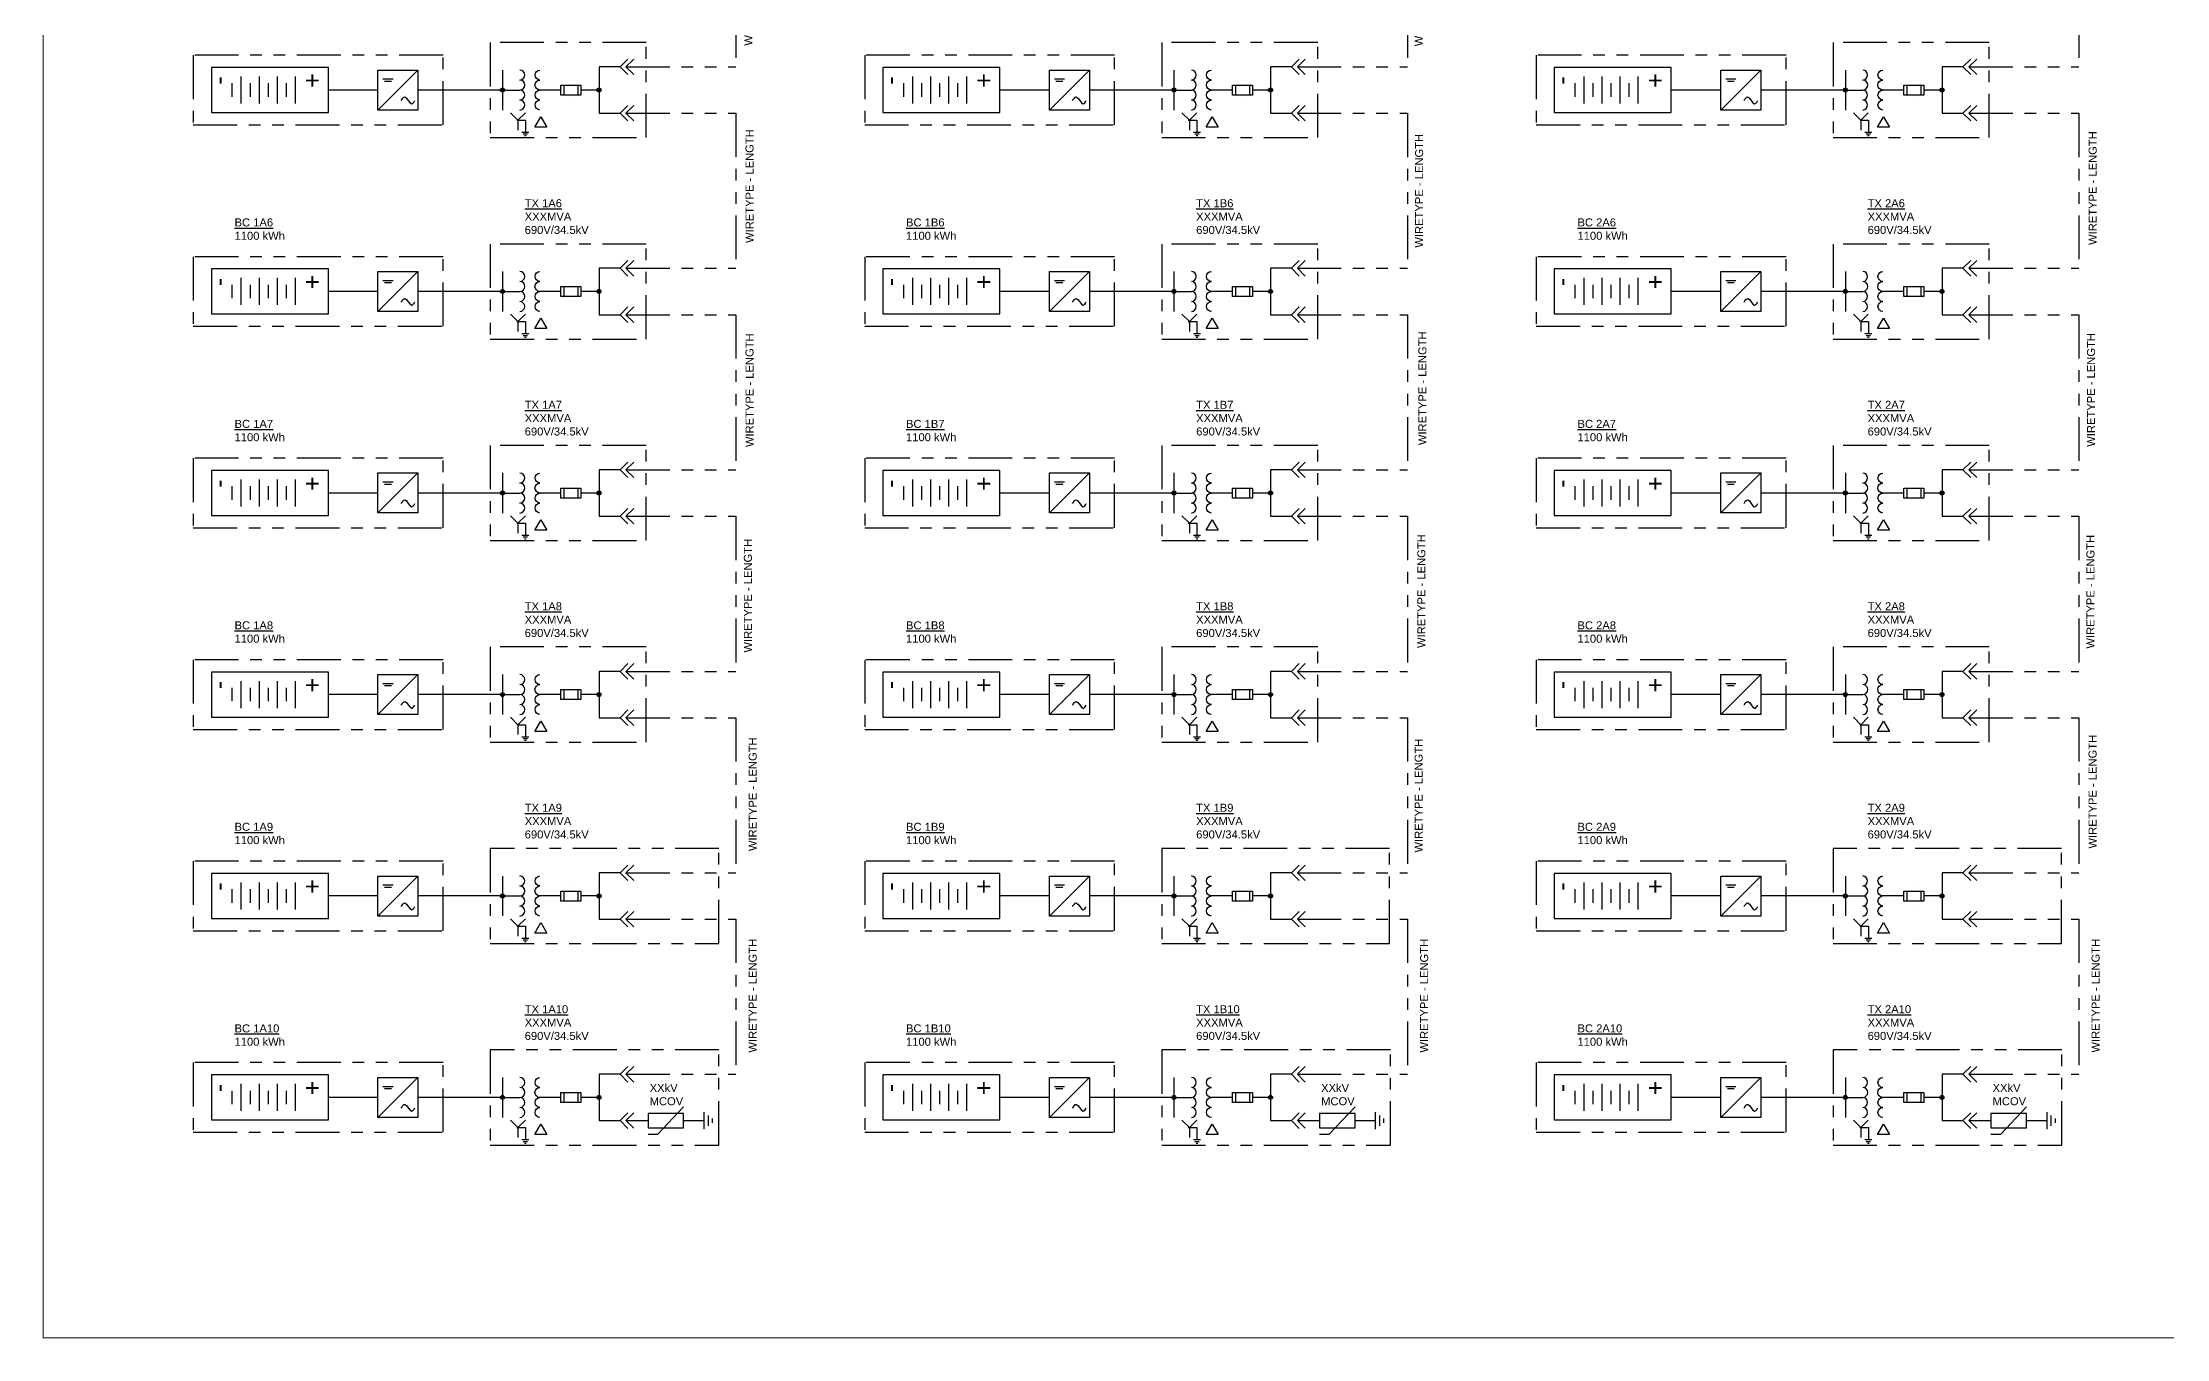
# Paper-space layout 'BESS SLD pg 1' of a CAD drawing. Extents: x -11.2 to 21.8, y -7.3 to 13.3.
# Drawn here: x -11.25 to 6.92, y -7.25 to 3.83 of the extents above; entities that cross this region are included whole.
import ezdxf
from ezdxf.enums import TextEntityAlignment as Align

# ---------------------------------------------------------------- set-up
doc = ezdxf.new("R2010")
doc.units = 0
doc.header["$MEASUREMENT"] = 0
doc.linetypes.add('PHANTOM4', pattern=[0.6875, 0.3125, 0.0625, -0.0625, 0.0625, -0.0625, 0.0625, -0.0625])
for name, color, linetype in [('E-HVMV-EQUP', 91, 'Continuous'), ('E-LV-EQUP', 211, 'Continuous'), ('E-OL-CDCTR', 31, 'Continuous'), ('E-OL-EQUP', 91, 'Continuous'), ('E-SYMB', 1, 'Continuous'), ('G-ANNO-TEXT', 1, 'Continuous'), ('G-ANNO-TTBL', 1, 'Continuous')]:
    doc.layers.add(name, color=color, linetype=linetype)
doc.styles.add('NEI-A', font='arial.ttf')
doc.styles.get("Standard").update_dxf_attribs({"font": 'arial.ttf'})

# ---------------------------------------------------------------- blocks, each defined once
blk = doc.blocks.new('*U33')
at = {"layer": 'E-LV-EQUP', "color": 0}
for points in [[(-0.075, 0), (0.075, 0)], [(-0.075, -0.1), (0.075, -0.1)], [(-0.0375, -0.05), (0.0375, -0.05)], [(-0.075, -0.2), (0.075, -0.2)], [(-0.0375, -0.15), (0.0375, -0.15)], [(-0.075, -0.3), (0.075, -0.3)], [(-0.0375, -0.25), (0.0375, -0.25)], [(-0.0375, -0.35), (0.0375, -0.35)]]:
    blk.add_lwpolyline(points, dxfattribs=at)
blk = doc.blocks.new('*U82')
blk.add_lwpolyline([(-0.281, 0.413), (0.281, 0.413), (0.281, -1.049), (-0.281, -1.049)], close=True)
at = {"xscale": 2.25, "yscale": 2.25, "zscale": 2.25}
blk.add_blockref('*U33', (0, 0), dxfattribs=at)
at = {"style": 'NEI-A'}
for s, p in [('+', (0.118, 0.216)), ('-', (0.118, -0.909))]:
    blk.add_text(s, height=0.225, dxfattribs=at).set_placement(p, align=Align.MIDDLE_CENTER)
at = {"layer": 'G-ANNO-TEXT', "lineweight": 30, "flags": 104}
blk.add_attdef('1-LINE_BESS_INFORMATION', text='', height=0.225, dxfattribs=at).set_placement((0.394, -0.337), align=Align.MIDDLE_LEFT)
blk = doc.blocks.new('CONNECTION')
h = blk.add_hatch(color=0)
edge = h.paths.add_edge_path()
edge.add_arc((0, 0), 0.025, 0, 360)
at = {"color": 0}
blk.add_circle((0, 0), 0.025, dxfattribs=at)
blk = doc.blocks.new('1-LINE - FUSE')
at = {"layer": 'Defpoints', "color": 2}
for p, q in [((-0.113, 0.125), (-0.113, 0.125)), ((0.113, 0.125), (0.113, 0.125))]:
    blk.add_line(p, q, dxfattribs=at)
at = {"layer": 'E-HVMV-EQUP', "color": 0}
for p, q in [((-0.062, 0.212), (0.063, 0.212)), ((-0.062, 0.038), (0.063, 0.038))]:
    blk.add_line(p, q, dxfattribs=at)
blk.add_lwpolyline([(0.063, 0), (-0.062, 0), (-0.062, 0.25), (0.063, 0.25)], close=True, dxfattribs=at)
blk = doc.blocks.new('*U57')
at = {"layer": 'E-HVMV-EQUP', "color": 0}
for points in [[(0.25, 0, -0.96927), (0.125, 0, -0.96927), (0, 0, -0.987011), (-0.125, 0, -0.96927), (-0.25, 0)], [(0.25, -0.25, 0.96927), (0.125, -0.25, 0.96927), (0, -0.25, 0.987011), (-0.125, -0.25, 0.96927), (-0.25, -0.25)]]:
    blk.add_lwpolyline(points, format="xyb", dxfattribs=at)
blk = doc.blocks.new('*U51')
at = {"layer": 'G-ANNO-TEXT'}
blk.add_lwpolyline([(0.075, 0.13), (0.15, 0), (0, 0)], close=True, dxfattribs=at)
blk = doc.blocks.new('SCHEMATIC - CONNECTION DOT')
h = blk.add_hatch(color=0)
edge = h.paths.add_edge_path()
edge.add_arc((0, 0), 0.025, 0, 360)
at = {"color": 0}
blk.add_circle((0, 0), 0.025, dxfattribs=at)
blk = doc.blocks.new('*U47')
at = {"color": 0}
for points in [[(0, 0), (0, -0.204)], [(-0.06, -0.204), (0.06, -0.204)], [(-0.036, -0.234), (0.036, -0.234)], [(-0.015, -0.263), (0.015, -0.263)]]:
    blk.add_lwpolyline(points, dxfattribs=at)
blk = doc.blocks.new('*U56')
at = {"layer": 'G-ANNO-TEXT'}
for q in [(0.093, 0.093), (0.094, 0)]:
    blk.add_line((0, 0), q, dxfattribs=at)
blk.add_lwpolyline([(-0.093, 0.093), (0, 0), (0, -0.124)], dxfattribs=at)
blk.add_circle((0, 0), 0.00678, dxfattribs=at)
at = {"layer": 'G-ANNO-TEXT', "xscale": 0.7346515356066922, "yscale": 0.7346515356066922, "zscale": 0.7346515356066922}
blk.add_blockref('*U47', (0.094, 0), dxfattribs=at)
blk = doc.blocks.new('*U81')
at = {"color": 0}
for p, q in [((-0.25, -0.5), (0.25, 0)), ((-0.188, -0.111), (-0.062, -0.111)), ((-0.168, -0.139), (-0.082, -0.139))]:
    blk.add_line(p, q, dxfattribs=at)
blk.add_lwpolyline([(0.25, -0.5), (-0.25, -0.5), (-0.25, 0), (0.25, 0)], close=True, dxfattribs=at)
blk.add_spline([(0.039, -0.382), (0.085, -0.336), (0.172, -0.422), (0.211, -0.382)], degree=3, dxfattribs=at)
blk = doc.blocks.new('*U30')
at = {"color": 0}
for points in [[(0, 0), (0, -0.144)], [(-0.06, -0.144), (0.06, -0.144)], [(-0.036, -0.174), (0.036, -0.174)], [(-0.015, -0.203), (0.015, -0.203)]]:
    blk.add_lwpolyline(points, dxfattribs=at)
blk = doc.blocks.new('*U53')
at = {"color": 0}
for p in [(0, 0), (0.25, 0)]:
    blk.add_point(p, dxfattribs=at)
at = {"layer": 'Defpoints', "color": 2}
for p, q in [((0.226, 0.146), (0.226, 0.146)), ((0.226, -0.146), (0.226, -0.146)), ((0.503, 0), (0.503, 0))]:
    blk.add_line(p, q, dxfattribs=at)
at = {"layer": 'E-HVMV-EQUP', "color": 0}
blk.add_lwpolyline([(0, -0.096), (0.069, -0.096), (0.25, 0.096)], dxfattribs=at)
blk.add_lwpolyline([(0, 0.05), (0, -0.05), (0.25, -0.05), (0.25, 0.05)], close=True, dxfattribs=at)
at = {"rotation": 90.00000000000077}
blk.add_blockref('*U30', (0.25, 0), dxfattribs=at)

psp = doc.layouts.new('BESS SLD pg 1')

# ---------------------------------------------------------------- linework, layer by layer
at = {"layer": 'E-OL-CDCTR'}
for p, q in [((-7.313, 3.596), (-7.313, 3.254)), ((-1.569, 3.596), (-1.569, 3.254)), ((4.175, 3.596), (4.175, 3.254)), ((-7.313, 3.425), (-8.036, 3.425)), ((-7.313, 3.425), (-7.164, 3.425)), ((-6.487, 3.425), (-6.642, 3.425)), ((-1.569, 3.425), (-2.292, 3.425)), ((-1.569, 3.425), (-1.42, 3.425)), ((-0.743, 3.425), (-0.897, 3.425)), ((4.175, 3.425), (3.452, 3.425)), ((4.175, 3.425), (4.324, 3.425)), ((5.002, 3.425), (4.847, 3.425)), ((-7.313, 1.873), (-7.313, 1.53)), ((-1.569, 1.873), (-1.569, 1.53)), ((4.175, 1.873), (4.175, 1.53)), ((-7.313, 1.702), (-8.036, 1.702)), ((-7.313, 1.702), (-7.164, 1.702)), ((-6.487, 1.702), (-6.642, 1.702)), ((-1.569, 1.702), (-2.292, 1.702)), ((-1.569, 1.702), (-1.42, 1.702)), ((-0.743, 1.702), (-0.897, 1.702)), ((4.175, 1.702), (3.452, 1.702)), ((4.175, 1.702), (4.324, 1.702)), ((5.002, 1.702), (4.847, 1.702)), ((-7.313, 0.15), (-7.313, -0.193)), ((-1.569, 0.15), (-1.569, -0.193)), ((4.175, 0.15), (4.175, -0.193)), ((-7.313, -0.022), (-8.036, -0.022)), ((-7.313, -0.022), (-7.164, -0.022)), ((-6.487, -0.022), (-6.642, -0.022)), ((-1.569, -0.022), (-2.292, -0.022)), ((-1.569, -0.022), (-1.42, -0.022)), ((-0.743, -0.022), (-0.897, -0.022)), ((4.175, -0.022), (3.452, -0.022)), ((4.175, -0.022), (4.324, -0.022)), ((5.002, -0.022), (4.847, -0.022)), ((-7.313, -1.574), (-7.313, -1.916)), ((-1.569, -1.574), (-1.569, -1.916)), ((4.175, -1.574), (4.175, -1.916)), ((-7.313, -1.745), (-8.036, -1.745)), ((-7.313, -1.745), (-7.164, -1.745)), ((-6.487, -1.745), (-6.642, -1.745)), ((-1.569, -1.745), (-2.292, -1.745)), ((-1.569, -1.745), (-1.42, -1.745)), ((-0.743, -1.745), (-0.897, -1.745)), ((4.175, -1.745), (3.452, -1.745)), ((4.175, -1.745), (4.324, -1.745)), ((5.002, -1.745), (4.847, -1.745)), ((-7.313, -3.297), (-7.313, -3.639)), ((-1.569, -3.297), (-1.569, -3.639)), ((4.175, -3.297), (4.175, -3.639)), ((-7.313, -3.468), (-8.036, -3.468)), ((-7.313, -3.468), (-7.164, -3.468)), ((-6.487, -3.468), (-6.642, -3.468)), ((-1.569, -3.468), (-2.292, -3.468)), ((-1.569, -3.468), (-1.42, -3.468)), ((-0.743, -3.468), (-0.897, -3.468)), ((4.175, -3.468), (3.452, -3.468)), ((4.175, -3.468), (4.324, -3.468)), ((5.002, -3.468), (4.847, -3.468)), ((-7.313, -5.02), (-7.313, -5.362)), ((-1.569, -5.02), (-1.569, -5.362)), ((4.175, -5.02), (4.175, -5.362)), ((-7.313, -5.191), (-8.036, -5.191)), ((-7.313, -5.191), (-7.164, -5.191)), ((-6.487, -5.191), (-6.642, -5.191)), ((-1.569, -5.191), (-2.292, -5.191)), ((-1.569, -5.191), (-1.42, -5.191)), ((-0.743, -5.191), (-0.897, -5.191)), ((4.175, -5.191), (3.452, -5.191)), ((4.175, -5.191), (4.324, -5.191)), ((5.002, -5.191), (4.847, -5.191))]:
    psp.add_line(p, q, dxfattribs=at)
for points in [[(-6.241, 3.689), (-6.307, 3.623), (-6.241, 3.557)], [(-6.19, 3.689), (-6.257, 3.623), (-6.19, 3.557)], [(-0.497, 3.689), (-0.563, 3.623), (-0.497, 3.557)], [(-0.446, 3.689), (-0.513, 3.623), (-0.446, 3.557)], [(5.247, 3.689), (5.181, 3.623), (5.248, 3.557)], [(5.298, 3.689), (5.232, 3.623), (5.298, 3.557)], [(-6.307, 3.623), (-6.487, 3.623), (-6.487, 3.227), (-6.307, 3.227)], [(-0.563, 3.623), (-0.743, 3.623), (-0.743, 3.227), (-0.563, 3.227)], [(5.181, 3.623), (5.002, 3.623), (5.002, 3.227), (5.181, 3.227)], [(-6.813, 3.425), (-6.993, 3.425)], [(-6.241, 3.293), (-6.307, 3.227), (-6.241, 3.16)], [(-6.19, 3.293), (-6.257, 3.227), (-6.19, 3.161)], [(-1.069, 3.425), (-1.249, 3.425)], [(-0.497, 3.293), (-0.563, 3.227), (-0.497, 3.16)], [(-0.446, 3.293), (-0.513, 3.227), (-0.446, 3.161)], [(4.675, 3.425), (4.495, 3.425)], [(5.247, 3.293), (5.181, 3.227), (5.248, 3.16)], [(5.298, 3.293), (5.232, 3.227), (5.298, 3.161)], [(-6.307, 1.9), (-6.487, 1.9), (-6.487, 1.503), (-6.307, 1.503)], [(-6.241, 1.966), (-6.307, 1.9), (-6.241, 1.834)], [(-6.19, 1.966), (-6.257, 1.9), (-6.19, 1.834)], [(-0.563, 1.9), (-0.743, 1.9), (-0.743, 1.503), (-0.563, 1.503)], [(-0.497, 1.966), (-0.563, 1.9), (-0.497, 1.834)], [(-0.446, 1.966), (-0.513, 1.9), (-0.446, 1.834)], [(5.181, 1.9), (5.002, 1.9), (5.002, 1.503), (5.181, 1.503)], [(5.247, 1.966), (5.181, 1.9), (5.248, 1.834)], [(5.298, 1.966), (5.232, 1.9), (5.298, 1.834)], [(-6.813, 1.702), (-6.993, 1.702)], [(-1.069, 1.702), (-1.249, 1.702)], [(4.675, 1.702), (4.495, 1.702)], [(-6.241, 1.57), (-6.307, 1.503), (-6.241, 1.437)], [(-6.19, 1.57), (-6.257, 1.503), (-6.19, 1.437)], [(-0.497, 1.57), (-0.563, 1.503), (-0.497, 1.437)], [(-0.446, 1.57), (-0.513, 1.503), (-0.446, 1.437)], [(5.247, 1.57), (5.181, 1.503), (5.248, 1.437)], [(5.298, 1.57), (5.232, 1.503), (5.298, 1.437)], [(-6.241, 0.243), (-6.307, 0.177), (-6.241, 0.11)], [(-6.19, 0.243), (-6.257, 0.177), (-6.19, 0.11)], [(-0.497, 0.243), (-0.563, 0.177), (-0.497, 0.11)], [(-0.446, 0.243), (-0.513, 0.177), (-0.446, 0.11)], [(5.247, 0.243), (5.181, 0.177), (5.248, 0.11)], [(5.298, 0.243), (5.232, 0.177), (5.298, 0.11)], [(-6.307, 0.177), (-6.487, 0.177), (-6.487, -0.22), (-6.307, -0.22)], [(-0.563, 0.177), (-0.743, 0.177), (-0.743, -0.22), (-0.563, -0.22)], [(5.181, 0.177), (5.002, 0.177), (5.002, -0.22), (5.181, -0.22)], [(-6.813, -0.022), (-6.993, -0.022)], [(-6.241, -0.153), (-6.307, -0.22), (-6.241, -0.286)], [(-6.19, -0.153), (-6.257, -0.22), (-6.19, -0.286)], [(-1.069, -0.022), (-1.249, -0.022)], [(-0.497, -0.153), (-0.563, -0.22), (-0.497, -0.286)], [(-0.446, -0.153), (-0.513, -0.22), (-0.446, -0.286)], [(4.675, -0.022), (4.495, -0.022)], [(5.247, -0.153), (5.181, -0.22), (5.248, -0.286)], [(5.298, -0.153), (5.232, -0.22), (5.298, -0.286)], [(-6.307, -1.547), (-6.487, -1.547), (-6.487, -1.943), (-6.307, -1.943)], [(-6.241, -1.48), (-6.307, -1.547), (-6.241, -1.613)], [(-6.19, -1.48), (-6.257, -1.547), (-6.19, -1.613)], [(-0.563, -1.547), (-0.743, -1.547), (-0.743, -1.943), (-0.563, -1.943)], [(-0.497, -1.48), (-0.563, -1.547), (-0.497, -1.613)], [(-0.446, -1.48), (-0.513, -1.547), (-0.446, -1.613)], [(5.181, -1.547), (5.002, -1.547), (5.002, -1.943), (5.181, -1.943)], [(5.247, -1.48), (5.181, -1.547), (5.248, -1.613)], [(5.298, -1.48), (5.232, -1.547), (5.298, -1.613)], [(-6.813, -1.745), (-6.993, -1.745)], [(-1.069, -1.745), (-1.249, -1.745)], [(4.675, -1.745), (4.495, -1.745)], [(-6.241, -1.877), (-6.307, -1.943), (-6.241, -2.009)], [(-6.19, -1.877), (-6.257, -1.943), (-6.19, -2.009)], [(-0.497, -1.877), (-0.563, -1.943), (-0.497, -2.009)], [(-0.446, -1.877), (-0.513, -1.943), (-0.446, -2.009)], [(5.247, -1.877), (5.181, -1.943), (5.248, -2.009)], [(5.298, -1.877), (5.232, -1.943), (5.298, -2.009)], [(-6.307, -3.27), (-6.487, -3.27), (-6.487, -3.666), (-6.307, -3.666)], [(-6.241, -3.204), (-6.307, -3.27), (-6.241, -3.336)], [(-6.19, -3.204), (-6.257, -3.27), (-6.19, -3.336)], [(-0.563, -3.27), (-0.743, -3.27), (-0.743, -3.666), (-0.563, -3.666)], [(-0.497, -3.204), (-0.563, -3.27), (-0.497, -3.336)], [(-0.446, -3.204), (-0.513, -3.27), (-0.446, -3.336)], [(5.181, -3.27), (5.002, -3.27), (5.002, -3.666), (5.181, -3.666)], [(5.247, -3.204), (5.181, -3.27), (5.248, -3.336)], [(5.298, -3.204), (5.232, -3.27), (5.298, -3.336)], [(-6.813, -3.468), (-6.993, -3.468)], [(-6.241, -3.6), (-6.307, -3.666), (-6.241, -3.732)], [(-6.19, -3.6), (-6.257, -3.666), (-6.19, -3.732)], [(-1.069, -3.468), (-1.249, -3.468)], [(-0.497, -3.6), (-0.563, -3.666), (-0.497, -3.732)], [(-0.446, -3.6), (-0.513, -3.666), (-0.446, -3.732)], [(4.675, -3.468), (4.495, -3.468)], [(5.247, -3.6), (5.181, -3.666), (5.248, -3.732)], [(5.298, -3.6), (5.232, -3.666), (5.298, -3.732)], [(-6.307, -4.993), (-6.487, -4.993), (-6.487, -5.389), (-6.307, -5.389)], [(-6.241, -4.927), (-6.307, -4.993), (-6.241, -5.059)], [(-6.19, -4.927), (-6.257, -4.993), (-6.19, -5.059)], [(-0.563, -4.993), (-0.743, -4.993), (-0.743, -5.389), (-0.563, -5.389)], [(-0.497, -4.927), (-0.563, -4.993), (-0.497, -5.059)], [(-0.446, -4.927), (-0.513, -4.993), (-0.446, -5.059)], [(5.181, -4.993), (5.002, -4.993), (5.002, -5.389), (5.181, -5.389)], [(5.247, -4.927), (5.181, -4.993), (5.248, -5.059)], [(5.298, -4.927), (5.232, -4.993), (5.298, -5.059)], [(-6.813, -5.191), (-6.993, -5.191)], [(-1.069, -5.191), (-1.249, -5.191)], [(4.675, -5.191), (4.495, -5.191)], [(-6.241, -5.323), (-6.307, -5.389), (-6.241, -5.456)], [(-6.19, -5.323), (-6.257, -5.389), (-6.19, -5.455)], [(-0.497, -5.323), (-0.563, -5.389), (-0.497, -5.456)], [(-0.446, -5.323), (-0.513, -5.389), (-0.446, -5.455)], [(5.247, -5.323), (5.181, -5.389), (5.248, -5.456)], [(5.298, -5.323), (5.232, -5.389), (5.298, -5.455)]]:
    psp.add_lwpolyline(points, dxfattribs=at)
at = {"layer": 'E-OL-EQUP', "linetype": 'PHANTOM4'}
for p, q in [((-5.316, 4.95), (-5.316, 3.623)), ((0.428, 4.95), (0.428, 3.623)), ((6.172, 4.95), (6.172, 3.623)), ((-6.257, 3.623), (-5.316, 3.623)), ((-0.513, 3.623), (0.428, 3.623)), ((5.232, 3.623), (6.172, 3.623)), ((-6.257, 3.227), (-5.316, 3.227)), ((-5.316, 3.227), (-5.316, 1.9)), ((-0.513, 3.227), (0.428, 3.227)), ((0.428, 3.227), (0.428, 1.9)), ((5.232, 3.227), (6.172, 3.227)), ((6.172, 3.227), (6.172, 1.9)), ((-6.257, 1.9), (-5.316, 1.9)), ((-0.513, 1.9), (0.428, 1.9)), ((5.232, 1.9), (6.172, 1.9)), ((-6.257, 1.503), (-5.316, 1.503)), ((-5.316, 1.503), (-5.316, 0.177)), ((-0.513, 1.503), (0.428, 1.503)), ((0.428, 1.503), (0.428, 0.177)), ((5.232, 1.503), (6.172, 1.503)), ((6.172, 1.503), (6.172, 0.177)), ((-6.257, 0.177), (-5.316, 0.177)), ((-0.513, 0.177), (0.428, 0.177)), ((5.232, 0.177), (6.172, 0.177)), ((-6.257, -0.22), (-5.316, -0.22)), ((-5.316, -0.22), (-5.316, -1.547)), ((-0.513, -0.22), (0.428, -0.22)), ((0.428, -0.22), (0.428, -1.547)), ((5.232, -0.22), (6.172, -0.22)), ((6.172, -0.22), (6.172, -1.547)), ((-6.257, -1.547), (-5.316, -1.547)), ((-0.513, -1.547), (0.428, -1.547)), ((5.232, -1.547), (6.172, -1.547)), ((-6.257, -1.943), (-5.316, -1.943)), ((-5.316, -1.943), (-5.316, -3.27)), ((-0.513, -1.943), (0.428, -1.943)), ((0.428, -1.943), (0.428, -3.27)), ((5.232, -1.943), (6.172, -1.943)), ((6.172, -1.943), (6.172, -3.27)), ((-6.257, -3.27), (-5.316, -3.27)), ((-0.513, -3.27), (0.428, -3.27)), ((5.232, -3.27), (6.172, -3.27)), ((-6.257, -3.666), (-5.316, -3.666)), ((-5.316, -3.666), (-5.316, -4.993)), ((-0.513, -3.666), (0.428, -3.666)), ((0.428, -3.666), (0.428, -4.993)), ((5.232, -3.666), (6.172, -3.666)), ((6.172, -3.666), (6.172, -4.993)), ((-6.257, -4.993), (-5.316, -4.993)), ((-0.513, -4.993), (0.428, -4.993)), ((5.232, -4.993), (6.172, -4.993)), ((-6.257, -5.389), (-6.068, -5.389)), ((-0.513, -5.389), (-0.324, -5.389)), ((5.232, -5.389), (5.42, -5.389))]:
    psp.add_line(p, q, dxfattribs=at)
at = {"layer": 'E-OL-EQUP'}
for p, q in [((-8.378, 3.425), (-8.802, 3.425)), ((-2.634, 3.425), (-3.058, 3.425)), ((3.11, 3.425), (2.686, 3.425)), ((-8.378, 1.702), (-8.802, 1.702)), ((-2.634, 1.702), (-3.058, 1.702)), ((3.11, 1.702), (2.686, 1.702)), ((-8.378, -0.022), (-8.802, -0.022)), ((-2.634, -0.022), (-3.058, -0.022)), ((3.11, -0.022), (2.686, -0.022)), ((-8.378, -1.745), (-8.802, -1.745)), ((-2.634, -1.745), (-3.058, -1.745)), ((3.11, -1.745), (2.686, -1.745)), ((-8.378, -3.468), (-8.802, -3.468)), ((-2.634, -3.468), (-3.058, -3.468)), ((3.11, -3.468), (2.686, -3.468)), ((-8.378, -5.191), (-8.802, -5.191)), ((-2.634, -5.191), (-3.058, -5.191)), ((3.11, -5.191), (2.686, -5.191))]:
    psp.add_line(p, q, dxfattribs=at)
at = {"layer": 'E-OL-EQUP', "linetype": 'PHANTOM4'}
for points in [[(-7.418, 3.831), (-7.418, 3.018), (-6.083, 3.018), (-6.083, 3.831)], [(-1.674, 3.831), (-1.674, 3.018), (-0.339, 3.018), (-0.339, 3.831)], [(4.07, 3.831), (4.07, 3.018), (5.405, 3.018), (5.405, 3.831)], [(-9.958, 3.723), (-9.958, 3.127), (-7.821, 3.127), (-7.821, 3.723)], [(-4.214, 3.723), (-4.214, 3.127), (-2.077, 3.127), (-2.077, 3.723)], [(1.53, 3.723), (1.53, 3.127), (3.668, 3.127), (3.668, 3.723)], [(-9.958, 1.999), (-9.958, 1.404), (-7.821, 1.404), (-7.821, 1.999)], [(-7.418, 2.108), (-7.418, 1.295), (-6.083, 1.295), (-6.083, 2.108)], [(-4.214, 1.999), (-4.214, 1.404), (-2.077, 1.404), (-2.077, 1.999)], [(-1.674, 2.108), (-1.674, 1.295), (-0.339, 1.295), (-0.339, 2.108)], [(1.53, 1.999), (1.53, 1.404), (3.668, 1.404), (3.668, 1.999)], [(4.07, 2.108), (4.07, 1.295), (5.405, 1.295), (5.405, 2.108)], [(-7.418, 0.385), (-7.418, -0.428), (-6.083, -0.428), (-6.083, 0.385)], [(-1.674, 0.385), (-1.674, -0.428), (-0.339, -0.428), (-0.339, 0.385)], [(4.07, 0.385), (4.07, -0.428), (5.405, -0.428), (5.405, 0.385)], [(-9.958, 0.276), (-9.958, -0.319), (-7.821, -0.319), (-7.821, 0.276)], [(-4.214, 0.276), (-4.214, -0.319), (-2.077, -0.319), (-2.077, 0.276)], [(1.53, 0.276), (1.53, -0.319), (3.668, -0.319), (3.668, 0.276)], [(-9.958, -1.447), (-9.958, -2.043), (-7.821, -2.043), (-7.821, -1.447)], [(-7.418, -1.338), (-7.418, -2.151), (-6.083, -2.151), (-6.083, -1.338)], [(-4.214, -1.447), (-4.214, -2.043), (-2.077, -2.043), (-2.077, -1.447)], [(-1.674, -1.338), (-1.674, -2.151), (-0.339, -2.151), (-0.339, -1.338)], [(1.53, -1.447), (1.53, -2.043), (3.668, -2.043), (3.668, -1.447)], [(4.07, -1.338), (4.07, -2.151), (5.405, -2.151), (5.405, -1.338)], [(-7.418, -3.062), (-7.418, -3.875), (-5.461, -3.875), (-5.461, -3.062)], [(-1.674, -3.062), (-1.674, -3.875), (0.275, -3.875), (0.275, -3.062)], [(4.07, -3.062), (4.07, -3.875), (6.023, -3.875), (6.023, -3.062)], [(-9.958, -3.17), (-9.958, -3.766), (-7.821, -3.766), (-7.821, -3.17)], [(-4.214, -3.17), (-4.214, -3.766), (-2.077, -3.766), (-2.077, -3.17)], [(1.53, -3.17), (1.53, -3.766), (3.668, -3.766), (3.668, -3.17)], [(-9.958, -4.893), (-9.958, -5.489), (-7.821, -5.489), (-7.821, -4.893)], [(-7.418, -4.785), (-7.418, -5.598), (-5.461, -5.598), (-5.461, -4.785)], [(-4.214, -4.893), (-4.214, -5.489), (-2.077, -5.489), (-2.077, -4.893)], [(-1.674, -4.785), (-1.674, -5.598), (0.283, -5.598), (0.283, -4.785)], [(1.53, -4.893), (1.53, -5.489), (3.668, -5.489), (3.668, -4.893)], [(4.07, -4.785), (4.07, -5.598), (6.027, -5.598), (6.027, -4.785)]]:
    psp.add_lwpolyline(points, close=True, dxfattribs=at)
at = {"layer": 'G-ANNO-TTBL', "color": 7, "const_width": 0.01}
psp.add_lwpolyline([(-11.243, 13.253), (21.757, 13.253), (21.757, -7.247), (-11.243, -7.247)], close=True, dxfattribs=at)

# ---------------------------------------------------------------- block references
at = {"layer": 'E-OL-CDCTR', "xscale": 0.6845922472500914, "yscale": 0.6845922472500914, "zscale": 0.6845922472500914}
for p in [(-7.313, 3.425), (-1.569, 3.425), (4.175, 3.425), (-7.313, 1.702), (-1.569, 1.702), (4.175, 1.702), (-7.313, -0.022), (-1.569, -0.022), (4.175, -0.022), (-7.313, -1.745), (-1.569, -1.745), (4.175, -1.745), (-7.313, -3.468), (-1.569, -3.468), (4.175, -3.468), (-7.313, -5.191), (-1.569, -5.191), (4.175, -5.191)]:
    psp.add_blockref('SCHEMATIC - CONNECTION DOT', p, dxfattribs=at)
at = {"layer": 'E-OL-CDCTR', "xscale": 0.6845922472500914, "yscale": 0.6845922472500914, "zscale": 0.6845922472500914, "rotation": 270}
for p in [(-6.487, 3.425), (-0.743, 3.425), (5.002, 3.425), (-6.487, 1.702), (-0.743, 1.702), (5.002, 1.702), (-6.487, -0.022), (-0.743, -0.022), (5.002, -0.022), (-6.487, -1.745), (-0.743, -1.745), (5.002, -1.745), (-6.487, -3.468), (-0.743, -3.468), (5.002, -3.468), (-6.487, -5.191), (-0.743, -5.191), (5.002, -5.191)]:
    psp.add_blockref('CONNECTION', p, dxfattribs=at)
at = {"layer": 'E-OL-EQUP', "yscale": 0.6845922472500914, "zscale": 0.6845922472500914, "rotation": 270}
for name, p, xscale in [('*U82', (-9.085, 3.425), -0.6845922472500914), ('*U57', (-6.993, 3.425), 0.6845922472500914), ('1-LINE - FUSE', (-6.813, 3.425), 0.6845922472500914), ('*U82', (-3.341, 3.425), -0.6845922472500914), ('*U57', (-1.249, 3.425), 0.6845922472500914), ('1-LINE - FUSE', (-1.069, 3.425), 0.6845922472500914), ('*U82', (2.403, 3.425), -0.6845922472500914), ('*U57', (4.495, 3.425), 0.6845922472500914), ('1-LINE - FUSE', (4.675, 3.425), 0.6845922472500914), ('*U82', (-9.085, 1.702), -0.6845922472500914), ('*U57', (-6.993, 1.702), 0.6845922472500914), ('*U82', (-3.341, 1.702), -0.6845922472500914), ('*U57', (-1.249, 1.702), 0.6845922472500914), ('*U82', (2.403, 1.702), -0.6845922472500914), ('*U57', (4.495, 1.702), 0.6845922472500914), ('1-LINE - FUSE', (-6.813, 1.702), 0.6845922472500914), ('1-LINE - FUSE', (-1.069, 1.702), 0.6845922472500914), ('1-LINE - FUSE', (4.675, 1.702), 0.6845922472500914), ('*U82', (-9.085, -0.022), -0.6845922472500914), ('*U57', (-6.993, -0.022), 0.6845922472500914), ('1-LINE - FUSE', (-6.813, -0.022), 0.6845922472500914), ('*U82', (-3.341, -0.022), -0.6845922472500914), ('*U57', (-1.249, -0.022), 0.6845922472500914), ('1-LINE - FUSE', (-1.069, -0.022), 0.6845922472500914), ('*U82', (2.403, -0.022), -0.6845922472500914), ('*U57', (4.495, -0.022), 0.6845922472500914), ('1-LINE - FUSE', (4.675, -0.022), 0.6845922472500914), ('*U82', (-9.085, -1.745), -0.6845922472500914), ('*U57', (-6.993, -1.745), 0.6845922472500914), ('*U82', (-3.341, -1.745), -0.6845922472500914), ('*U57', (-1.249, -1.745), 0.6845922472500914), ('*U82', (2.403, -1.745), -0.6845922472500914), ('*U57', (4.495, -1.745), 0.6845922472500914), ('1-LINE - FUSE', (-6.813, -1.745), 0.6845922472500914), ('1-LINE - FUSE', (-1.069, -1.745), 0.6845922472500914), ('1-LINE - FUSE', (4.675, -1.745), 0.6845922472500914), ('*U82', (-9.085, -3.468), -0.6845922472500914), ('*U57', (-6.993, -3.468), 0.6845922472500914), ('1-LINE - FUSE', (-6.813, -3.468), 0.6845922472500914), ('*U82', (-3.341, -3.468), -0.6845922472500914), ('*U57', (-1.249, -3.468), 0.6845922472500914), ('1-LINE - FUSE', (-1.069, -3.468), 0.6845922472500914), ('*U82', (2.403, -3.468), -0.6845922472500914), ('*U57', (4.495, -3.468), 0.6845922472500914), ('1-LINE - FUSE', (4.675, -3.468), 0.6845922472500914), ('*U82', (-9.085, -5.191), -0.6845922472500914), ('*U57', (-6.993, -5.191), 0.6845922472500914), ('*U82', (-3.341, -5.191), -0.6845922472500914), ('*U57', (-1.249, -5.191), 0.6845922472500914), ('*U82', (2.403, -5.191), -0.6845922472500914), ('*U57', (4.495, -5.191), 0.6845922472500914), ('1-LINE - FUSE', (-6.813, -5.191), 0.6845922472500914), ('1-LINE - FUSE', (-1.069, -5.191), 0.6845922472500914), ('1-LINE - FUSE', (4.675, -5.191), 0.6845922472500914)]:
    psp.add_blockref(name, p, dxfattribs=dict(at, xscale=xscale))
at = {"layer": 'E-OL-EQUP'}
for name, p, xscale, yscale, zscale in [('*U81', (-8.207, 3.596), 0.6845922472500914, 0.6845922472500914, 0.6845922472500914), ('*U81', (-2.463, 3.596), 0.6845922472500914, 0.6845922472500914, 0.6845922472500914), ('*U81', (3.281, 3.596), 0.6845922472500914, 0.6845922472500914, 0.6845922472500914), ('*U81', (-8.207, 1.873), 0.6845922472500914, 0.6845922472500914, 0.6845922472500914), ('*U81', (-2.463, 1.873), 0.6845922472500914, 0.6845922472500914, 0.6845922472500914), ('*U81', (3.281, 1.873), 0.6845922472500914, 0.6845922472500914, 0.6845922472500914), ('*U81', (-8.207, 0.15), 0.6845922472500914, 0.6845922472500914, 0.6845922472500914), ('*U81', (-2.463, 0.15), 0.6845922472500914, 0.6845922472500914, 0.6845922472500914), ('*U81', (3.281, 0.15), 0.6845922472500914, 0.6845922472500914, 0.6845922472500914), ('*U81', (-8.207, -1.574), 0.6845922472500914, 0.6845922472500914, 0.6845922472500914), ('*U81', (-2.463, -1.574), 0.6845922472500914, 0.6845922472500914, 0.6845922472500914), ('*U81', (3.281, -1.574), 0.6845922472500914, 0.6845922472500914, 0.6845922472500914), ('*U81', (-8.207, -3.297), 0.6845922472500914, 0.6845922472500914, 0.6845922472500914), ('*U81', (-2.463, -3.297), 0.6845922472500914, 0.6845922472500914, 0.6845922472500914), ('*U81', (3.281, -3.297), 0.6845922472500914, 0.6845922472500914, 0.6845922472500914), ('*U81', (-8.207, -5.02), 0.6845922472500914, 0.6845922472500914, 0.6845922472500914), ('*U81', (-2.463, -5.02), 0.6845922472500914, 0.6845922472500914, 0.6845922472500914), ('*U81', (3.281, -5.02), 0.6845922472500914, 0.6845922472500914, 0.6845922472500914), ('*U53', (-6.068, -5.389), 1.217836685716936, 1.217836685716936, 1.217836685716936), ('*U53', (-0.324, -5.389), 1.217836685716936, 1.217836685716936, 1.217836685716936), ('*U53', (5.42, -5.389), 1.217836685716936, 1.217836685716936, 1.217836685716936)]:
    psp.add_blockref(name, p, dxfattribs=dict(at, xscale=xscale, yscale=yscale, zscale=zscale))
at = {"layer": 'E-SYMB', "xscale": 0.6845922472500914, "yscale": 0.6845922472500914, "zscale": 0.6845922472500914}
for name, p in [('*U56', (-7.181, 3.167)), ('*U51', (-7.037, 3.108)), ('*U56', (-1.437, 3.167)), ('*U51', (-1.293, 3.108)), ('*U56', (4.307, 3.167)), ('*U51', (4.451, 3.108)), ('*U56', (-7.181, 1.444)), ('*U51', (-7.037, 1.384)), ('*U56', (-1.437, 1.444)), ('*U51', (-1.293, 1.384)), ('*U56', (4.307, 1.444)), ('*U51', (4.451, 1.384)), ('*U56', (-7.181, -0.28)), ('*U51', (-7.037, -0.339)), ('*U56', (-1.437, -0.28)), ('*U51', (-1.293, -0.339)), ('*U56', (4.307, -0.28)), ('*U51', (4.451, -0.339)), ('*U56', (-7.181, -2.003)), ('*U51', (-7.037, -2.062)), ('*U56', (-1.437, -2.003)), ('*U51', (-1.293, -2.062)), ('*U56', (4.307, -2.003)), ('*U51', (4.451, -2.062)), ('*U56', (-7.181, -3.726)), ('*U51', (-7.037, -3.785)), ('*U56', (-1.437, -3.726)), ('*U51', (-1.293, -3.785)), ('*U56', (4.307, -3.726)), ('*U51', (4.451, -3.785)), ('*U56', (-7.181, -5.449)), ('*U51', (-7.037, -5.509)), ('*U56', (-1.437, -5.449)), ('*U51', (-1.293, -5.509)), ('*U56', (4.307, -5.449)), ('*U51', (4.451, -5.509))]:
    psp.add_blockref(name, p, dxfattribs=at)

# ---------------------------------------------------------------- texts
at = {"color": 240, "true_color": 0xed1f24, "char_height": 0.06846, "attachment_point": 1, "rotation": 90, "style": 'NEI-A'}
for insert in [(-5.243, 3.804), (0.49, 3.799), (-5.234, 2.117), (0.494, 2.077), (6.256, 2.1), (-5.234, 0.371), (0.522, 0.388), (6.242, 0.374), (-5.248, -1.386), (0.513, -1.347), (6.237, -1.352), (-5.207, -3.084), (0.49, -3.096), (6.255, -3.062), (-5.207, -4.807), (0.537, -4.807), (6.281, -4.807)]:
    psp.add_mtext_dynamic_manual_height_columns('WIRETYPE - LENGTH', width=1.34286, gutter_width=2.665, heights=[0.243], dxfattribs=dict(at, insert=insert))
at = {"color": 240, "true_color": 0xed1f24, "attachment_point": 1, "style": 'NEI-A'}
for s, width, gutter_width, heights, insert, char_height in [('{\\LTX 1A6}\\PXXXMVA{\\L\\P}690V/34.5kV', 0.97045, 0.715, [0.555], (-7.123, 2.491), 0.06846), ('{\\LTX 1B6}\\PXXXMVA{\\L\\P}690V/34.5kV', 0.97045, 0.715, [0.555], (-1.379, 2.491), 0.06846), ('{\\LTX 2A6}\\PXXXMVA{\\L\\P}690V/34.5kV', 0.97045, 0.715, [0.555], (4.365, 2.491), 0.06846), ('{\\LBC 1A6\\P}1100 kWh', 1.78461, 0.715, [0], (-9.605, 2.327), 0.0685), ('{\\LBC 1B6\\P}1100 kWh', 1.78461, 0.715, [0], (-3.861, 2.327), 0.0685), ('{\\LBC 2A6\\P}1100 kWh', 1.78461, 0.715, [0], (1.883, 2.327), 0.0685), ('{\\LTX 1A7}\\PXXXMVA{\\L\\P}690V/34.5kV', 0.97045, 0.715, [0.555], (-7.123, 0.767), 0.06846), ('{\\LTX 1B7}\\PXXXMVA{\\L\\P}690V/34.5kV', 0.97045, 0.715, [0.555], (-1.379, 0.767), 0.06846), ('{\\LTX 2A7}\\PXXXMVA{\\L\\P}690V/34.5kV', 0.97045, 0.715, [0.555], (4.365, 0.767), 0.06846), ('{\\LBC 1A7\\P}1100 kWh', 1.78461, 0.715, [0], (-9.605, 0.604), 0.0685), ('{\\LBC 1B7\\P}1100 kWh', 1.78461, 0.715, [0], (-3.861, 0.604), 0.0685), ('{\\LBC 2A7\\P}1100 kWh', 1.78461, 0.715, [0], (1.883, 0.604), 0.0685), ('{\\LTX 1A8}\\PXXXMVA{\\L\\P}690V/34.5kV', 0.97045, 0.715, [0.555], (-7.123, -0.956), 0.06846), ('{\\LTX 1B8}\\PXXXMVA{\\L\\P}690V/34.5kV', 0.97045, 0.715, [0.555], (-1.379, -0.956), 0.06846), ('{\\LTX 2A8}\\PXXXMVA{\\L\\P}690V/34.5kV', 0.97045, 0.715, [0.555], (4.365, -0.956), 0.06846), ('{\\LBC 1A8\\P}1100 kWh', 1.78461, 0.715, [0], (-9.605, -1.119), 0.0685), ('{\\LBC 1B8\\P}1100 kWh', 1.78461, 0.715, [0], (-3.861, -1.119), 0.0685), ('{\\LBC 2A8\\P}1100 kWh', 1.78461, 0.715, [0], (1.883, -1.119), 0.0685), ('{\\LTX 1A9}\\PXXXMVA{\\L\\P}690V/34.5kV', 0.97045, 0.715, [0.555], (-7.123, -2.679), 0.06846), ('{\\LTX 1B9}\\PXXXMVA{\\L\\P}690V/34.5kV', 0.97045, 0.715, [0.555], (-1.379, -2.679), 0.06846), ('{\\LTX 2A9}\\PXXXMVA{\\L\\P}690V/34.5kV', 0.97045, 0.715, [0.555], (4.365, -2.679), 0.06846), ('{\\LBC 1A9\\P}1100 kWh', 1.78461, 0.715, [0], (-9.605, -2.842), 0.0685), ('{\\LBC 1B9\\P}1100 kWh', 1.78461, 0.715, [0], (-3.861, -2.842), 0.0685), ('{\\LBC 2A9\\P}1100 kWh', 1.78461, 0.715, [0], (1.883, -2.842), 0.0685), ('{\\LTX 1A10}\\PXXXMVA{\\L\\P}690V/34.5kV', 0.97045, 0.715, [0.555], (-7.123, -4.402), 0.06846), ('{\\LTX 1B10}\\PXXXMVA{\\L\\P}690V/34.5kV', 0.97045, 0.715, [0.555], (-1.379, -4.402), 0.06846), ('{\\LTX 2A10}\\PXXXMVA{\\L\\P}690V/34.5kV', 0.97045, 0.715, [0.555], (4.365, -4.402), 0.06846), ('{\\LBC 1A10\\P}1100 kWh', 1.78461, 0.715, [0], (-9.605, -4.566), 0.0685), ('{\\LBC 1B10\\P}1100 kWh', 1.78461, 0.715, [0], (-3.861, -4.566), 0.0685), ('{\\LBC 2A10\\P}1100 kWh', 1.78461, 0.715, [0], (1.883, -4.566), 0.0685), ('XXkV\\PMCOV', 0.45829, 2.665, [0], (-6.054, -5.075), 0.0685), ('XXkV\\PMCOV', 0.45829, 2.665, [0], (-0.31, -5.075), 0.0685), ('XXkV\\PMCOV', 0.45829, 2.665, [0], (5.434, -5.075), 0.0685)]:
    psp.add_mtext_dynamic_manual_height_columns(s, width=width, gutter_width=gutter_width, heights=heights, dxfattribs=dict(at, insert=insert, char_height=char_height))

doc.saveas('drawing.dxf')
